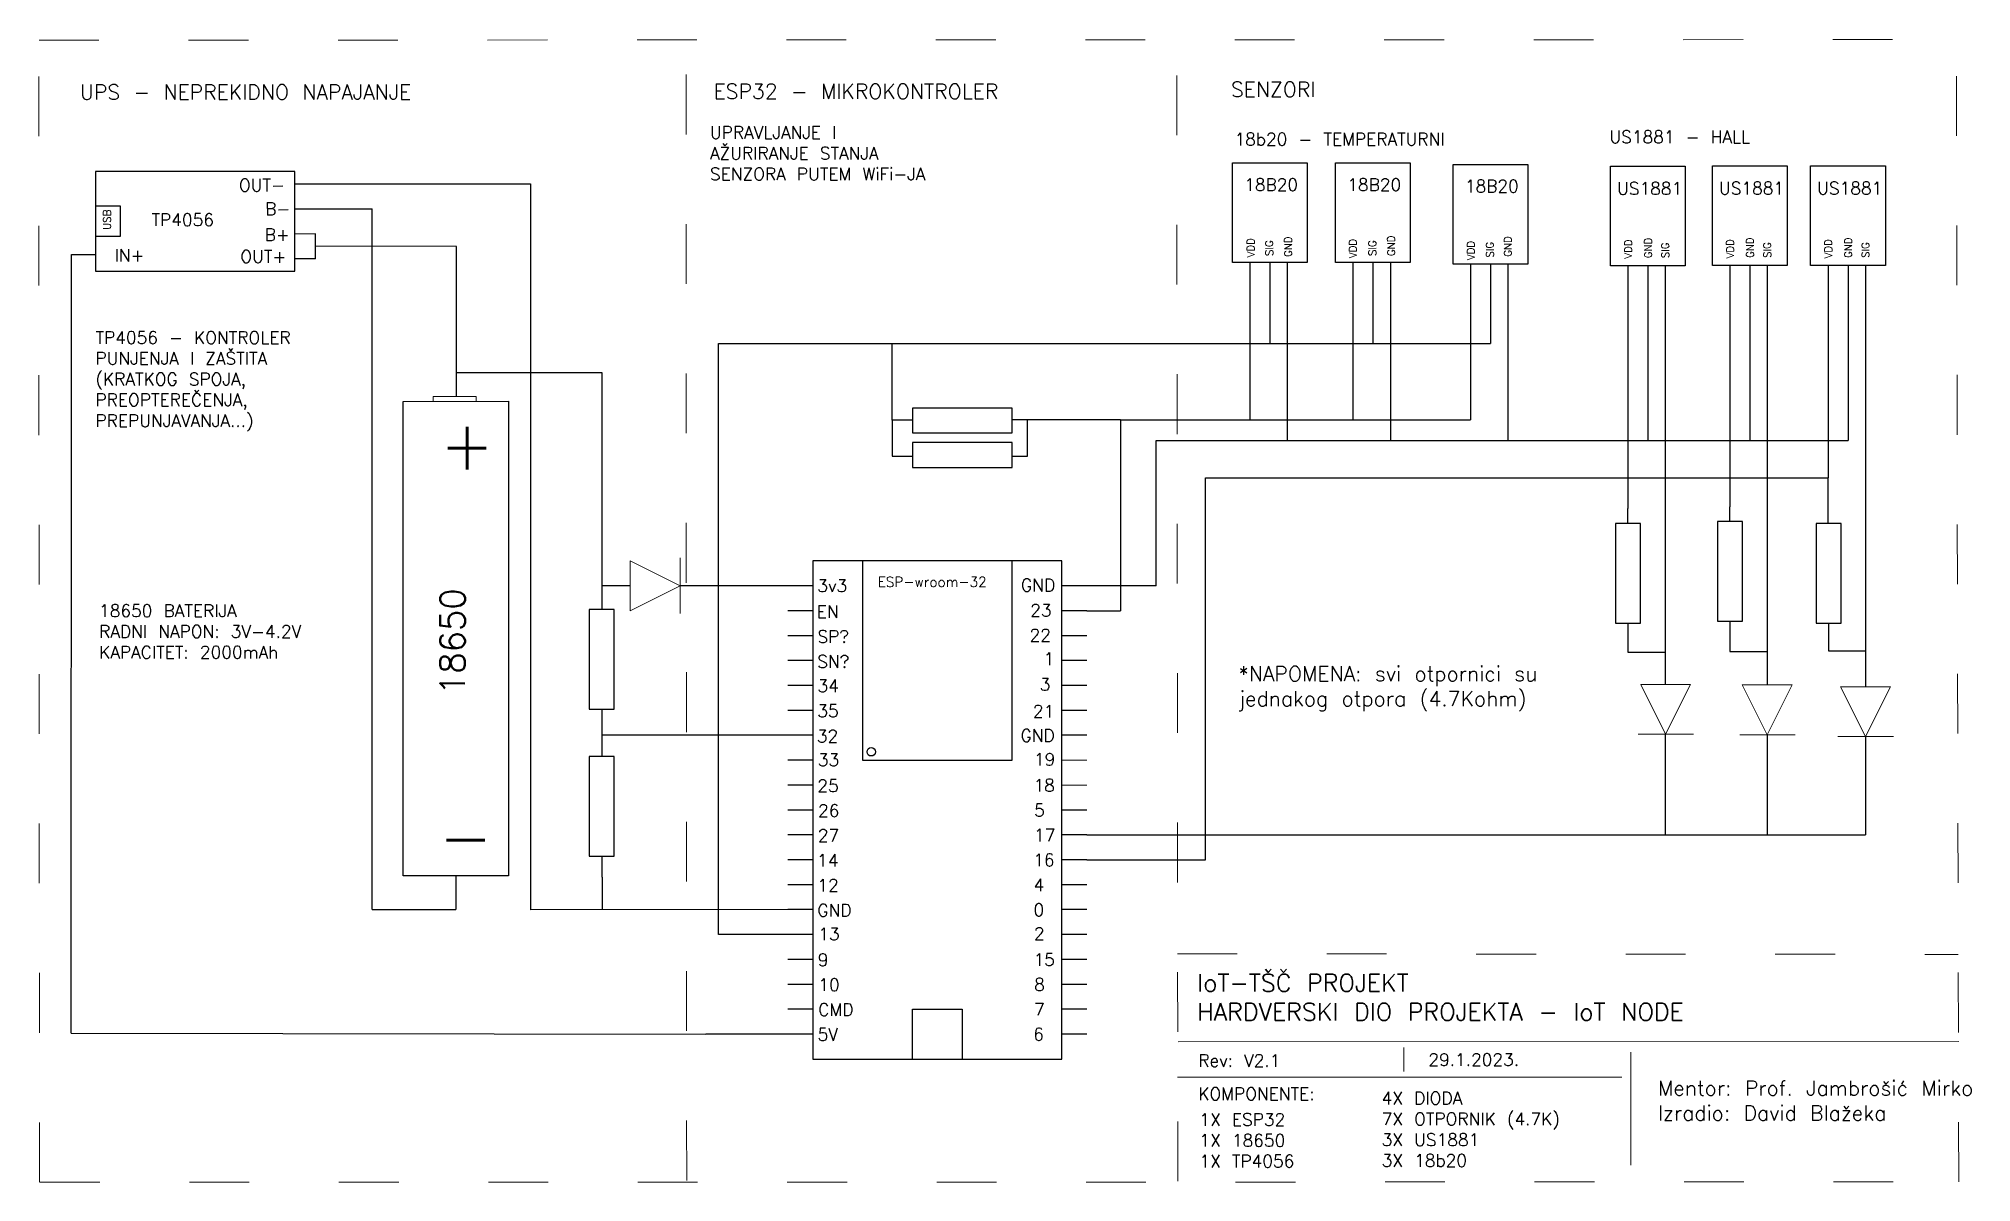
# Model space of a CAD drawing. Header units: millimetres. Extents: x 73 to 461, y 122 to 351.
import ezdxf

# ---------------------------------------------------------------- set-up
doc = ezdxf.new("R2010")
doc.units = ezdxf.units.MM
doc.linetypes.add('ACAD_ISO03W100', pattern=[30, 12, -18])
doc.styles.get("Standard").update_dxf_attribs({"font": 'txt.shx'})

msp = doc.modelspace()

# ---------------------------------------------------------------- linework, layer by layer
at = {"linetype": 'ACAD_ISO03W100', "lineweight": 15}
for p, q in [((72.88, 121.77), (72.7, 351.06)), ((72.81, 351.05), (457.48, 351.16)), ((202.78, 122.13), (202.64, 351.35)), ((301.37, 121.96), (301.14, 351.12)), ((458.1, 121.84), (457.63, 351.16)), ((301.28, 167.62), (458.02, 167.5)), ((72.97, 121.74), (457.63, 121.84))]:
    msp.add_line(p, q, dxfattribs=at)
for p, q in [((312.33, 316.4), (312.33, 326.4)), ((312.33, 326.4), (322.33, 326.4)), ((322.33, 326.4), (327.33, 326.4)), ((327.33, 326.4), (327.33, 306.4)), ((333.02, 316.4), (333.02, 326.4)), ((333.02, 326.4), (343.02, 326.4)), ((343.02, 326.4), (348.02, 326.4)), ((348.02, 326.4), (348.02, 306.4)), ((356.62, 316.1), (356.62, 326.1)), ((356.62, 326.1), (366.62, 326.1)), ((366.62, 326.1), (371.62, 326.1)), ((371.62, 326.1), (371.62, 306.1)), ((124.13, 324.7), (84.13, 324.7)), ((84.13, 324.7), (84.13, 304.7)), ((124.13, 314.7), (124.13, 324.7)), ((388.21, 315.73), (388.21, 325.73)), ((388.21, 325.73), (398.21, 325.73)), ((398.21, 325.73), (403.21, 325.73)), ((403.21, 325.73), (403.21, 305.73)), ((408.68, 315.79), (408.68, 325.79)), ((408.68, 325.79), (418.68, 325.79)), ((418.68, 325.79), (423.68, 325.79)), ((423.68, 325.79), (423.68, 305.79)), ((428.39, 315.79), (428.39, 325.79)), ((428.39, 325.79), (438.39, 325.79)), ((438.39, 325.79), (443.39, 325.79)), ((443.39, 325.79), (443.39, 305.79)), ((89.13, 317.7), (84.13, 317.7)), ((89.13, 311.7), (89.13, 317.7)), ((124.13, 304.7), (124.13, 314.7)), ((312.33, 306.4), (312.33, 316.4)), ((333.02, 306.4), (333.02, 316.4)), ((356.62, 306.1), (356.62, 316.1)), ((388.21, 305.73), (388.21, 315.73)), ((408.68, 305.79), (408.68, 315.79)), ((428.39, 305.79), (428.39, 315.79)), ((84.13, 311.7), (89.13, 311.7)), ((84.13, 304.7), (104.13, 304.7)), ((104.13, 304.7), (114.13, 304.7)), ((114.13, 304.7), (124.13, 304.7)), ((327.33, 306.4), (312.33, 306.4)), ((348.02, 306.4), (333.02, 306.4)), ((371.62, 306.1), (356.62, 306.1)), ((403.21, 305.73), (388.21, 305.73)), ((423.68, 305.79), (408.68, 305.79)), ((443.39, 305.79), (428.39, 305.79)), ((268.08, 277.19), (248.08, 277.19)), ((248.08, 277.19), (248.08, 272.19)), ((268.08, 272.19), (268.08, 277.19)), ((248.08, 272.19), (268.08, 272.19)), ((268.08, 270.25), (248.08, 270.25)), ((248.08, 270.25), (248.08, 265.25)), ((268.08, 265.25), (268.08, 270.25)), ((248.08, 265.25), (268.08, 265.25)), ((394.21, 254.03), (389.21, 254.03)), ((389.21, 254.03), (389.21, 234.03)), ((394.21, 234.03), (394.21, 254.03)), ((414.69, 254.38), (409.69, 254.38)), ((409.69, 254.38), (409.69, 234.38)), ((414.69, 234.38), (414.69, 254.38)), ((434.49, 254.01), (429.49, 254.01)), ((429.49, 254.01), (429.49, 234.01)), ((434.49, 234.01), (434.49, 254.01)), ((278.1, 246.49), (228.1, 246.49)), ((228.1, 246.49), (228.1, 146.49)), ((238.1, 246.49), (238.1, 206.49)), ((268.1, 206.49), (268.1, 246.49)), ((278.1, 146.49), (278.1, 246.49)), ((183.23, 236.72), (183.23, 216.72)), ((188.23, 236.72), (183.23, 236.72)), ((188.23, 216.72), (188.23, 236.72)), ((228.1, 236.49), (223.1, 236.49)), ((389.21, 234.03), (394.21, 234.03)), ((409.69, 234.38), (414.69, 234.38)), ((429.49, 234.01), (434.49, 234.01)), ((228.1, 231.49), (223.1, 231.49)), ((283.1, 231.49), (278.1, 231.49)), ((228.1, 226.49), (223.1, 226.49)), ((283.1, 226.49), (278.1, 226.49)), ((228.1, 221.49), (223.1, 221.49)), ((283.1, 221.49), (278.1, 221.49)), ((183.23, 216.72), (188.23, 216.72)), ((228.1, 216.49), (223.1, 216.49)), ((283.1, 216.49), (278.1, 216.49)), ((283.1, 211.49), (278.1, 211.49)), ((183.23, 207.25), (183.23, 187.25)), ((188.23, 207.25), (183.23, 207.25)), ((188.23, 187.25), (188.23, 207.25)), ((228.1, 206.49), (223.1, 206.49)), ((238.1, 206.49), (268.1, 206.49)), ((228.1, 201.49), (223.1, 201.49)), ((228.1, 196.49), (223.1, 196.49)), ((283.1, 196.49), (278.1, 196.49)), ((228.1, 191.49), (223.1, 191.49)), ((183.23, 187.25), (188.23, 187.25)), ((228.1, 186.49), (223.1, 186.49)), ((228.1, 181.49), (223.1, 181.49)), ((283.1, 181.49), (278.1, 181.49)), ((283.1, 176.49), (278.1, 176.49)), ((283.1, 171.49), (278.1, 171.49)), ((228.1, 166.49), (223.1, 166.49)), ((283.1, 166.49), (278.1, 166.49)), ((228.1, 161.49), (223.1, 161.49)), ((283.1, 161.49), (278.1, 161.49)), ((228.1, 156.49), (223.1, 156.49)), ((248.1, 151.49), (248.1, 156.49)), ((248.1, 156.49), (258.1, 156.49)), ((258.1, 156.49), (258.1, 146.49)), ((283.1, 156.49), (278.1, 156.49)), ((248.1, 146.49), (248.1, 151.49)), ((283.1, 151.49), (278.1, 151.49)), ((228.1, 146.49), (278.1, 146.49))]:
    msp.add_line(p, q)
at = {"color": 5, "lineweight": 30}
for p, q in [((124.13, 322.2), (129.13, 322.2)), ((129.13, 322.2), (171.45, 322.2)), ((171.45, 322.2), (171.45, 176.47)), ((124.13, 317.2), (129.13, 317.2)), ((129.13, 317.2), (139.62, 317.2)), ((139.62, 176.49), (139.62, 317.2)), ((323.33, 306.4), (323.33, 296.4)), ((344.02, 306.4), (344.02, 296.4)), ((367.62, 306.1), (367.62, 296.1)), ((395.71, 305.73), (395.71, 295.73)), ((416.18, 305.79), (416.18, 295.79)), ((435.89, 305.79), (435.89, 295.79)), ((323.33, 296.4), (323.33, 270.65)), ((344.02, 296.4), (344.02, 270.65)), ((367.62, 296.1), (367.62, 270.65)), ((395.71, 295.73), (395.71, 270.65)), ((416.18, 295.79), (416.18, 270.65)), ((435.89, 295.79), (435.89, 270.65)), ((297.03, 241.49), (297.03, 270.65)), ((297.03, 270.65), (367.62, 270.65)), ((367.62, 270.65), (435.89, 270.65)), ((297.03, 241.49), (278.1, 241.49)), ((185.79, 182.99), (185.79, 187.25)), ((167.02, 183.29), (145.84, 183.3)), ((156.47, 183.29), (156.45, 176.49)), ((185.79, 182.99), (185.79, 176.48)), ((139.62, 176.49), (156.45, 176.49)), ((223.1, 176.49), (171.45, 176.47)), ((228.1, 176.49), (223.1, 176.49))]:
    msp.add_line(p, q, dxfattribs=at)
at = {"color": 1, "lineweight": 30}
for p, q in [((124.13, 312.18), (128.24, 312.2)), ((128.24, 307.15), (128.24, 312.18)), ((79.28, 298.41), (79.28, 308.03)), ((79.28, 308.03), (84.13, 308.03)), ((124.13, 307.2), (128.24, 307.2)), ((156.55, 309.59), (128.24, 309.67)), ((156.55, 279.5), (156.55, 309.59)), ((315.83, 306.4), (315.83, 296.4)), ((336.52, 306.4), (336.52, 296.4)), ((360.12, 306.1), (360.12, 296.1)), ((391.71, 305.73), (391.71, 295.73)), ((412.18, 305.79), (412.18, 295.79)), ((431.89, 305.79), (431.89, 295.79)), ((79.24, 151.69), (79.28, 298.41)), ((315.83, 296.4), (315.83, 274.84)), ((336.52, 296.4), (336.52, 274.84)), ((360.12, 296.4), (360.12, 274.84)), ((391.71, 295.73), (391.71, 263.17)), ((412.18, 295.79), (412.18, 263.17)), ((431.89, 295.79), (431.89, 263.17)), ((185.79, 284.27), (156.55, 284.27)), ((185.79, 240.97), (185.79, 284.27)), ((145.84, 278.51), (167.02, 278.56)), ((289.84, 274.84), (268.12, 274.85)), ((271.16, 267.53), (271.16, 274.85)), ((289.84, 274.84), (289.84, 236.49)), ((289.84, 274.84), (360.12, 274.84)), ((268.08, 267.53), (271.16, 267.53)), ((306.95, 186.49), (306.95, 263.17)), ((306.95, 263.17), (431.89, 263.17)), ((391.71, 263.17), (391.71, 257.03)), ((412.18, 263.17), (412.19, 257.38)), ((431.88, 257.01), (431.89, 263.17)), ((391.71, 254.03), (391.71, 257.03)), ((412.19, 254.38), (412.19, 257.38)), ((431.88, 254.01), (431.88, 257.01)), ((191.44, 241.49), (185.79, 241.49)), ((185.79, 236.72), (185.79, 240.97)), ((223.1, 241.49), (201.44, 241.49)), ((228.1, 241.49), (223.1, 241.49)), ((283.1, 236.49), (278.1, 236.49)), ((283.1, 236.49), (289.84, 236.49)), ((283.1, 186.49), (278.1, 186.49)), ((283.1, 186.49), (306.95, 186.49)), ((79.24, 151.69), (206.63, 151.47)), ((223.1, 151.49), (206.63, 151.47)), ((228.1, 151.49), (223.1, 151.49))]:
    msp.add_line(p, q, dxfattribs=at)
at = {"color": 2, "lineweight": 30}
for p, q in [((319.83, 306.4), (319.83, 296.4)), ((340.52, 306.4), (340.52, 296.4)), ((364.12, 306.1), (364.12, 296.1)), ((399.21, 305.73), (399.21, 295.73)), ((419.68, 305.79), (419.68, 295.79)), ((439.39, 305.79), (439.39, 295.79)), ((319.83, 296.4), (319.83, 290.16)), ((340.52, 296.4), (340.52, 290.16)), ((364.12, 296.1), (364.12, 290.16)), ((399.21, 295.73), (399.21, 221.71)), ((419.68, 295.79), (419.68, 221.61)), ((439.39, 295.79), (439.39, 221.25)), ((209.17, 290.16), (340.54, 290.16)), ((209.17, 171.49), (209.17, 290.16)), ((244.01, 274.76), (244.01, 290.16)), ((340.52, 290.16), (364.12, 290.16)), ((248.08, 274.76), (244.01, 274.76)), ((244.01, 274.76), (244.01, 267.53)), ((244.01, 267.53), (248.08, 267.53)), ((391.71, 234.03), (391.71, 231.03)), ((412.19, 234.38), (412.19, 231.38)), ((431.99, 234.01), (431.99, 231.01)), ((391.71, 231.03), (391.71, 228.17)), ((412.19, 231.38), (412.19, 228.34)), ((431.99, 231.01), (431.99, 228.42)), ((391.71, 228.17), (399.21, 228.17)), ((412.19, 228.34), (419.68, 228.34)), ((431.99, 228.42), (439.39, 228.42)), ((399.21, 211.84), (399.21, 191.49)), ((419.68, 211.64), (419.68, 191.49)), ((439.39, 211.26), (439.39, 191.49)), ((283.1, 191.49), (278.1, 191.49)), ((283.1, 191.49), (439.39, 191.49)), ((223.1, 171.49), (209.17, 171.49)), ((228.1, 171.49), (223.1, 171.49))]:
    msp.add_line(p, q, dxfattribs=at)
at = {"color": 1, "lineweight": 20}
for p, q in [((151.88, 278.53), (151.88, 279.5)), ((151.88, 279.5), (160.52, 279.5)), ((160.52, 279.5), (160.52, 278.56))]:
    msp.add_line(p, q, dxfattribs=at)
at = {"color": 3, "lineweight": 30}
for p, q in [((145.84, 183.3), (145.84, 278.51)), ((167.02, 278.56), (167.02, 183.29)), ((185.79, 211.5), (185.79, 216.72)), ((185.79, 207.25), (185.79, 211.5)), ((207.63, 211.49), (185.79, 211.5)), ((223.1, 211.49), (207.63, 211.49)), ((228.1, 211.49), (223.1, 211.49))]:
    msp.add_line(p, q, dxfattribs=at)
at = {"lineweight": 13}
for p, q in [((191.44, 241.49), (191.44, 246.49)), ((191.44, 246.49), (201.44, 241.49)), ((201.44, 235.97), (201.44, 247.12)), ((201.44, 241.49), (191.44, 236.49)), ((191.44, 236.49), (191.44, 241.49)), ((399.28, 211.71), (394.28, 221.71)), ((394.28, 221.71), (399.28, 221.71)), ((399.28, 221.71), (404.28, 221.71)), ((404.28, 221.71), (399.28, 211.71)), ((419.67, 211.61), (414.67, 221.61)), ((414.67, 221.61), (419.67, 221.61)), ((419.67, 221.61), (424.67, 221.61)), ((424.67, 221.61), (419.67, 211.61)), ((439.39, 211.25), (434.39, 221.25)), ((434.39, 221.25), (439.39, 221.25)), ((439.39, 221.25), (444.39, 221.25)), ((444.39, 221.25), (439.39, 211.25)), ((393.76, 211.71), (404.9, 211.71)), ((414.15, 211.61), (425.29, 211.61)), ((433.87, 211.25), (445.01, 211.25)), ((301.43, 149.96), (458.16, 149.99)), ((346.72, 148.81), (346.73, 143.96)), ((392.27, 147.85), (392.27, 125.17)), ((301.32, 142.88), (390.46, 142.88))]:
    msp.add_line(p, q, dxfattribs=at)
at = {"lineweight": 15}
for p, q in [((283.1, 206.49), (278.1, 206.49)), ((283.1, 201.49), (278.1, 201.49))]:
    msp.add_line(p, q, dxfattribs=at)
msp.add_circle((239.82, 208.17), 0.838)
at = {"lineweight": 13}
msp.add_arc((209.17, 211.49), 1.54, 359.9755, 359.9755, dxfattribs=at)

# ---------------------------------------------------------------- texts
at = {"lineweight": 13, "attachment_point": 1}
for s, insert, char_height, width in [('UPS - NEPREKIDNO NAPAJANJE\\P\\P', (80.96, 342.12), 3, 109.8214), ('ESP32 - MIKROKONTROLER\\P', (208.17, 342.27), 3, 109.8214), ('SENZORI', (312.02, 342.67), 3, 109.8214), ('UPRAVLJANJE I AŽURIRANJE STANJA SENZORA PUTEM WiFi-JA', (207.45, 333.76), 2.5, 50), ('18b20 - TEMPERATURNI', (312.74, 332.41), 2.5, 50), ('US1881 - HALL', (388, 332.88), 2.5, 50), ('TP4056', (95.35, 316.24), 2.5, 19.395), ('B+', (118.07, 313.25), 2.5, 5.3019), ('IN+', (87.94, 309.09), 2.5, 5.3019), ('OUT+', (113.19, 308.86), 2.5, 5.3019), ('TP4056 - KONTROLER PUNJENJA I ZAŠTITA (KRATKOG SPOJA, PREOPTEREČENJA, PREPUNJAVANJA...)', (84.11, 292.58), 2.5, 44.4643), ('18650 BATERIJA\\PRADNI NAPON: 3V-4.2V\\PKAPACITET: 2000mAh', (84.83, 237.75), 2.5, 50), ('*NAPOMENA: svi otpornici su jednakog otpora (4.7Kohm)', (313.55, 225.34), 3, 72.6786), ('IoT-TŠČ PROJEKT\\PHARDVERSKI DIO PROJEKTA - IoT NODE\\P', (305.28, 163.55), 3.5, 120), ('Rev: V2.1\\P\\P', (305.47, 147.43), 2.5, 50), ('29.1.2023.', (351.66, 147.61), 2.5, 31.0714), ('KOMPONENTE:\\P\\P', (305.46, 140.75), 2.5, 50), ('4X DIODA\\P7X OTPORNIK (4.7K)\\P3X US1881\\P3X 18b20', (342.29, 139.88), 2.5, 43.75), ('Mentor: Prof. Jambrošić Mirko\\PIzradio: David Blažeka', (397.72, 142.15), 3, 60), ('1X ESP32\\P1X 18650\\P1X TP4056\\P', (305.7, 135.58), 2.5, 53.2143)]:
    msp.add_mtext(s, dxfattribs=dict(at, insert=insert, char_height=char_height, width=width))
for s, insert, char_height, width, rotation in [('OUT-', (112.9, 323.18), 2.5, 5.3019, 0.1187), ('B-', (118.17, 318.42), 2.5, 5.3019, 0.3452), ('18650', (153.26, 219.57), 5, 89.9222, 89.8953)]:
    msp.add_mtext(s, dxfattribs=dict(at, insert=insert, char_height=char_height, width=width, rotation=rotation))
at = {"attachment_point": 1}
for s, insert, char_height, width in [('18B20', (314.69, 323.29), 2.5, 9.4959), ('18B20', (335.37, 323.29), 2.5, 9.4959), ('18B20', (358.98, 322.99), 2.5, 9.4959), ('US1881', (389.53, 322.53), 2.5, 9.4959), ('US1881', (409.99, 322.59), 2.5, 9.4959), ('US1881', (429.7, 322.59), 2.5, 9.4959), ('3v3', (228.99, 242.76), 2.5, 5.8537), ('\\pxt8;ESP-wroom-32', (241.13, 243.29), 2, 24.0651), ('GND', (269.88, 242.89), 2.5, 5.8537), ('EN', (228.9, 237.56), 2.5, 5.8537), ('23', (271.74, 237.82), 2.5, 5.8537), ('22', (271.61, 232.82), 2.5, 5.8537), ('SP?', (229.03, 232.56), 2.5, 5.8537), ('SN?', (228.99, 227.56), 2.5, 5.8537), ('1', (274.43, 228.09), 2.5, 5.8537), ('34', (229.03, 222.66), 2.5, 5.8537), ('3', (273.65, 222.96), 2.5, 5.8537), ('35', (229, 217.64), 2.5, 5.8537), ('21', (272.27, 217.56), 2.5, 5.8537), ('32', (228.9, 212.56), 2.5, 5.8537), ('GND', (269.79, 212.69), 2.5, 5.8537), ('33', (229.1, 207.81), 2.5, 5.8537), ('19', (272.48, 207.9), 2.5, 5.8537), ('25', (229.01, 202.61), 2.5, 5.8537), ('18', (272.39, 202.7), 2.5, 5.8537), ('26', (229.14, 197.61), 2.5, 5.8537), ('5', (272.52, 197.7), 2.5, 5.8537), ('27', (229.1, 192.62), 2.5, 5.8537), ('17', (272.48, 192.7), 2.5, 5.8537), ('14\\P', (228.96, 187.63), 2.5, 5.8537), ('16', (272.34, 187.71), 2.5, 5.8537), ('12', (229.02, 182.61), 2.5, 5.8537), ('4', (272.4, 182.7), 2.5, 5.8537), ('GND', (229.01, 177.61), 2.5, 5.8537), ('0', (272.39, 177.7), 2.5, 5.8537), ('13', (229.19, 172.86), 2.5, 5.8537), ('2', (272.48, 172.91), 2.5, 5.8537), ('9', (229.09, 167.66), 2.5, 5.8537), ('15', (272.39, 167.71), 2.5, 5.8537), ('10', (229.22, 162.66), 2.5, 5.8537), ('8', (272.52, 162.71), 2.5, 5.8537), ('CMD', (229.18, 157.67), 2.5, 5.8537), ('7', (272.48, 157.71), 2.5, 5.8537), ('5V', (229.05, 152.68), 2.5, 5.8537), ('6', (272.34, 152.72), 2.5, 5.8537)]:
    msp.add_mtext(s, dxfattribs=dict(at, insert=insert, char_height=char_height, width=width))
at = {"char_height": 1.5, "attachment_point": 1}
for s, insert, width, rotation in [('USB', (85.67, 312.96), 10, 90), ('VDD', (315.26, 307.44), 3.9892, 90.5729), ('SIG', (318.99, 307.7), 3.9892, 90.5729), ('GND', (322.77, 307.52), 3.9892, 90.5729), ('VDD', (335.77, 307.27), 3.9892, 90.5729), ('SIG', (339.67, 307.7), 3.9892, 90.5729), ('GND', (343.45, 307.69), 3.9892, 90.5729), ('VDD', (359.46, 306.87), 3.9892, 90.5729), ('SIG', (363.28, 307.39), 3.9892, 90.5729), ('GND', (366.88, 307.56), 3.9892, 90.5729), ('VDD', (391.03, 307.18), 3.9892, 90.5729), ('GND', (395.02, 307.26), 3.9892, 90.5729), ('VDD', (411.49, 307.23), 3.9892, 90.5729), ('GND', (415.48, 307.32), 3.9892, 90.5729), ('VDD', (431.2, 307.23), 3.9892, 90.5729), ('GND', (435.19, 307.32), 3.9892, 90.5729), ('SIG', (398.48, 307.26), 3.9892, 90.5729), ('SIG', (418.95, 307.32), 3.9892, 90.5729), ('SIG', (438.66, 307.32), 3.9892, 90.5729)]:
    msp.add_mtext(s, dxfattribs=dict(at, insert=insert, width=width, rotation=rotation))
at = {"color": 1, "lineweight": 40, "insert": (153.12, 274.82), "char_height": 10, "width": 9.3494, "attachment_point": 1}
msp.add_mtext('+', dxfattribs=at)
at = {"color": 5, "lineweight": 40, "insert": (152.85, 196.13), "char_height": 10, "width": 14.4643, "attachment_point": 1}
msp.add_mtext('-', dxfattribs=at)

doc.saveas('drawing.dxf')
